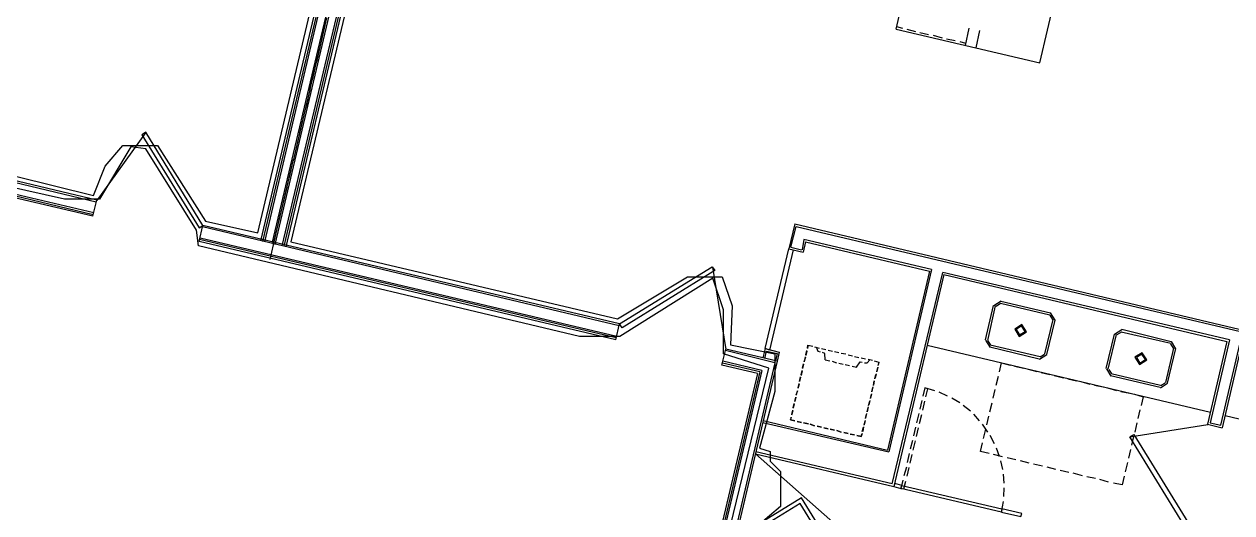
# Model space of a CAD drawing. Header units: feet. Extents: x -84 to 198, y -22 to 181.
# Drawn here: x 78.86 to 112.05, y 121.48 to 134.91 of the extents above; entities that cross this region are included whole.
import ezdxf

# ---------------------------------------------------------------- set-up
doc = ezdxf.new("R2010")
doc.units = ezdxf.units.FT
for name, color, linetype in [('A-AREA-COMUN', 252, 'CONTINUOUS'), ('A-AREA-UNIDAD', 30, 'CONTINUOUS'), ('A-LINEA', 7, 'CONTINUOUS')]:
    doc.layers.add(name, color=color, linetype=linetype)

msp = doc.modelspace()

# ---------------------------------------------------------------- linework, layer by layer
at = {"layer": 'A-AREA-COMUN'}
msp.add_lwpolyline([(97.952, 119.8044), (99.328, 125.4578), (98.08, 125.8489), (98.08, 127.0578), (97.792, 127.9289), (95.232, 126.3289), (94.128, 126.3289), (83.648, 128.8178), (83.6, 129.2444), (82.208, 131.4844), (81.792, 131.5378), (80.928, 130.0978), (79.968, 130.0978), (74.48, 131.3244)], dxfattribs=at)
at = {"layer": 'A-AREA-UNIDAD'}
for points in [[(75.36, 131.5378), (80.768, 130.2044), (81.088, 131.0044), (81.568, 131.5733), (82.528, 131.5733), (83.84, 129.4933), (85.28, 129.1733), (88.512, 142.8089), (89.76, 142.7733), (97.68, 140.9422), (98.72, 145.2978), (98.688, 146.4889), (99.008, 147.7333), (99.008, 148.4978), (99.488, 148.5333), (100.192, 151.6089), (101.2, 151.6978), (102.848, 158.6489), (102.56, 158.7378), (102.528, 159.4133), (96.128, 159.8222), (90.24, 159.8933), (84.192, 159.5733), (77.44, 158.8622)], [(89.248, 141.8489), (86.192, 128.9244), (95.168, 126.8089), (97.088, 127.9644), (98.048, 127.9644), (98.32, 127.1644), (98.272, 126.0978), (99.488, 125.8489), (99.488, 124.8178), (99.072, 123.2533), (99.36, 123.1644), (99.36, 122.8978), (99.648, 122.6133), (99.648, 121.6533), (99.04, 121.1378)]]:
    msp.add_lwpolyline(points, dxfattribs=at)
at = {"layer": 'A-LINEA'}
for p, q in [((102.8267, 134.7778), (104.8267, 143.2711)), ((88.6533, 142.8711), (85.36, 128.9511)), ((88.7067, 142.8578), (85.4133, 128.9378)), ((88.6933, 142.8044), (85.4133, 128.9378)), ((88.7333, 142.7511), (85.4667, 128.9244)), ((88.7333, 142.7511), (85.4667, 128.9244)), ((88.8933, 142.4978), (85.6667, 128.8844)), ((88.8933, 142.4978), (85.6667, 128.8844)), ((88.9467, 142.3911), (85.7467, 128.8578)), ((88.9467, 142.3911), (85.7467, 128.8578)), ((89.1067, 142.1511), (85.9467, 128.8178)), ((89.1067, 142.1511), (85.9467, 128.8178)), ((89.1467, 142.0844), (86, 128.8044)), ((89.1467, 142.0844), (86, 128.8044)), ((106.7733, 133.8444), (108.7867, 142.3378)), ((89.1867, 142.0178), (86.0533, 128.7911)), ((89.1867, 142.0178), (86.0533, 128.7911)), ((87.1733, 135.0844), (86.8933, 133.8711)), ((87.1067, 134.8044), (87.0533, 134.5644)), ((102.8267, 134.7778), (106.7733, 133.8444)), ((102.84, 134.8444), (103, 134.8044)), ((103.12, 134.7778), (103.36, 134.7111)), ((104.8267, 134.8044), (104.72, 134.3244)), ((103.48, 134.6844), (103.72, 134.6311)), ((103.84, 134.6044), (104.0933, 134.5378)), ((104.2133, 134.5111), (104.4533, 134.4578)), ((105.12, 134.7378), (105.0133, 134.2578)), ((87, 134.3244), (86.7067, 133.0978)), ((104.5733, 134.4311), (104.7333, 134.3911)), ((86.8267, 133.6178), (86.7733, 133.3778)), ((86.72, 133.1378), (86.4267, 131.9244)), ((86.6533, 132.8578), (86.6, 132.6178)), ((86.5333, 132.3778), (86.2533, 131.1511)), ((82.1984, 131.9203), (80.8541, 130.0633)), ((86.3733, 131.6711), (86.32, 131.4311)), ((86.2533, 131.1911), (85.9733, 129.9778)), ((80.84, 130.0178), (77.2, 130.8844)), ((80.8533, 130.0711), (77.2133, 130.9378)), ((86.1867, 130.9111), (86.1333, 130.6711)), ((80.7733, 129.7244), (77.72, 130.4444)), ((80.76, 129.6711), (77.76, 130.3911)), ((80.7467, 129.6311), (77.8, 130.3244)), ((86.08, 130.4311), (85.7067, 128.8711)), ((80.7467, 129.6311), (80.8533, 130.0711)), ((85.9067, 129.7244), (85.8533, 129.4844)), ((83.6667, 128.9378), (83.7733, 129.3778)), ((95.2133, 126.6178), (83.76, 129.3378)), ((95.2267, 126.6711), (83.7733, 129.3778)), ((85.8, 129.2444), (85.6133, 128.4444)), ((100.04, 129.4178), (99.88, 128.7378)), ((99.9333, 128.7778), (100.08, 129.3511)), ((100.04, 129.4178), (122.6533, 124.0711)), ((100.08, 129.3511), (122.6933, 124.0044)), ((95.12, 126.2311), (83.6667, 128.9378)), ((95.1333, 126.2844), (83.68, 128.9911)), ((95.1467, 126.3244), (83.6933, 129.0311)), ((100.2933, 128.9911), (100.24, 128.7111)), ((100.3333, 128.9244), (100.2667, 128.6444)), ((103.8, 128.1644), (100.2933, 128.9911)), ((100.3333, 128.9244), (103.7467, 128.1244)), ((99.88, 128.7378), (100.2667, 128.6444)), ((99.9333, 128.7778), (100.2267, 128.7111)), ((98.1592, 125.9722), (97.7895, 128.2347)), ((103.8, 128.1644), (102.6267, 123.1511)), ((103.7467, 128.1244), (102.5867, 123.2044)), ((102.72, 122.2711), (104.1067, 128.0844)), ((104.1333, 128.0311), (102.76, 122.2044)), ((111.9867, 126.2311), (104.1067, 128.0844)), ((104.1333, 128.0311), (111.92, 126.1911)), ((105.28, 126.2311), (105.5067, 127.1778)), ((105.3467, 126.2178), (105.56, 127.1644)), ((105.7117, 127.2933), (105.5111, 127.1695)), ((105.6964, 127.2284), (105.576, 127.1541)), ((105.6933, 127.2444), (107.0533, 126.9244)), ((105.7067, 127.2978), (107.0667, 126.9778)), ((107.1306, 126.7881), (107.0564, 126.9084)), ((107.1955, 126.7727), (107.0717, 126.9733)), ((95.12, 126.2311), (95.2267, 126.6711)), ((95.12, 126.2311), (95.2267, 126.6711)), ((107.1333, 126.7911), (106.9067, 125.8444)), ((107.1867, 126.7778), (106.96, 125.8311)), ((109.0317, 126.5066), (108.8311, 126.3828)), ((109.0267, 126.5244), (110.3867, 126.1911)), ((105.2845, 126.2228), (105.4083, 126.0223)), ((105.3494, 126.2075), (105.4236, 126.0871)), ((108.6, 125.4444), (108.8267, 126.3911)), ((108.6533, 125.4311), (108.88, 126.3778)), ((109.0164, 126.4418), (108.896, 126.3675)), ((109.0133, 126.4578), (110.3733, 126.1378)), ((110.5155, 125.9861), (110.3917, 126.1866)), ((111.92, 126.1911), (111.3867, 123.9111)), ((111.9867, 126.2311), (111.4533, 123.9511)), ((111.7467, 123.8844), (112.28, 126.1511)), ((98.04, 125.5378), (98.1467, 125.9778)), ((99.4933, 125.6044), (98.1333, 125.9378)), ((99.56, 125.6444), (98.1467, 125.9778)), ((99.2267, 125.9911), (99.16, 125.7378)), ((99.2133, 125.7244), (99.2667, 125.9244)), ((99.2267, 125.9911), (99.6133, 125.8978)), ((99.2667, 125.9244), (99.56, 125.8578)), ((99.56, 125.8578), (99.5067, 125.6578)), ((99.6133, 125.8978), (99.56, 125.6444)), ((100.3467, 125.8178), (100.3733, 125.9378)), ((100.3733, 125.9244), (100.3467, 125.8044)), ((100.4, 126.0578), (100.3867, 125.9911)), ((100.4, 126.0844), (100.5333, 126.0578)), ((100.5867, 126.0444), (100.7067, 126.0044)), ((100.5867, 126.0444), (100.7067, 126.0044)), ((100.7733, 125.9911), (100.8933, 125.9644)), ((100.7733, 125.9911), (100.8933, 125.9644)), ((100.96, 125.9511), (101.08, 125.9244)), ((100.96, 125.9511), (101.08, 125.9244)), ((101.1333, 125.9111), (101.2533, 125.8844)), ((101.1333, 125.9111), (101.2533, 125.8844)), ((101.32, 125.8711), (101.44, 125.8444)), ((101.32, 125.8711), (101.44, 125.8444)), ((101.5067, 125.8178), (101.6267, 125.7911)), ((101.5067, 125.8178), (101.6267, 125.7911)), ((103.68, 126.0844), (111.4667, 124.2444)), ((106.76, 125.6978), (105.4, 126.0311)), ((106.7867, 125.7644), (105.4133, 126.0844)), ((106.7683, 125.7023), (106.9689, 125.8261)), ((106.7836, 125.7671), (106.904, 125.8414)), ((110.4533, 126.0044), (110.2267, 125.0578)), ((110.5067, 125.9911), (110.28, 125.0444)), ((110.4506, 126.0014), (110.3764, 126.1218)), ((112.32, 126.0978), (111.7867, 123.8178)), ((99.4933, 125.6044), (97.2267, 115.9778)), ((99.56, 125.6444), (97.2667, 115.9644)), ((99.0133, 125.3111), (98.04, 125.5378)), ((99.08, 125.3511), (98.0533, 125.5911)), ((99.1333, 125.3911), (98.0667, 125.6444)), ((100.2533, 125.4578), (100.28, 125.5778)), ((100.28, 125.5644), (100.2533, 125.4444)), ((100.3333, 125.7511), (100.2933, 125.6311)), ((100.3067, 125.6311), (100.3333, 125.7644)), ((100.88, 125.6844), (101, 125.6578)), ((101.0667, 125.6444), (101.1867, 125.6044)), ((101.2533, 125.5911), (101.3733, 125.5644)), ((101.4267, 125.5511), (101.5467, 125.5244)), ((101.6133, 125.5111), (101.7333, 125.4844)), ((101.68, 125.7778), (101.8, 125.7511)), ((101.68, 125.7778), (101.8, 125.7511)), ((101.8667, 125.7378), (101.9867, 125.7111)), ((101.8667, 125.7378), (101.9867, 125.7111)), ((102.0533, 125.6978), (102.1733, 125.6711)), ((102.0533, 125.6978), (102.1733, 125.6711)), ((102.2267, 125.6578), (102.3467, 125.6178)), ((102.32, 125.4844), (102.2933, 125.3644)), ((102.2933, 125.3511), (102.32, 125.4711)), ((102.3333, 125.5244), (102.3467, 125.6044)), ((106.08, 125.5111), (106.3333, 125.4578)), ((99.0133, 125.3111), (96.8267, 116.0711)), ((99.08, 125.3511), (96.88, 116.0578)), ((99.1333, 125.3911), (96.9333, 116.0444)), ((100.1733, 125.0844), (100.2, 125.2178)), ((100.2, 125.2044), (100.1733, 125.0844)), ((100.2133, 125.2711), (100.24, 125.3911)), ((100.24, 125.3778), (100.2133, 125.2578)), ((102.24, 125.1644), (102.2667, 125.2844)), ((102.28, 125.2978), (102.2533, 125.1778)), ((105.5733, 124.9911), (105.64, 125.2311)), ((106.4533, 125.4311), (106.6933, 125.3644)), ((106.8133, 125.3378), (107.0533, 125.2844)), ((107.1733, 125.2578), (107.4267, 125.1911)), ((107.5467, 125.1644), (107.7867, 125.1111)), ((108.6045, 125.4361), (108.7283, 125.2356)), ((108.6694, 125.4208), (108.7436, 125.3005)), ((110.08, 124.9244), (108.72, 125.2444)), ((110.0933, 124.9778), (108.7333, 125.2978)), ((100.08, 124.7244), (100.12, 124.8444)), ((100.1067, 124.8311), (100.08, 124.7111)), ((100.16, 125.0178), (100.12, 124.8978)), ((100.1333, 124.9111), (100.16, 125.0311)), ((102.1867, 124.9378), (102.16, 124.8178)), ((102.16, 124.8044), (102.1867, 124.9244)), ((102.2267, 125.1111), (102.2, 124.9911)), ((102.2, 124.9778), (102.2267, 125.1111)), ((103.6133, 124.9111), (103.56, 124.6844)), ((103.8933, 124.8311), (103.6133, 124.9111)), ((105.4933, 124.6311), (105.5467, 124.8711)), ((107.9067, 125.0844), (108.1467, 125.0178)), ((108.28, 124.9911), (108.52, 124.9378)), ((108.64, 124.9111), (108.88, 124.8444)), ((109, 124.8178), (109.2533, 124.7644)), ((110.0883, 124.9156), (110.2889, 125.0394)), ((110.1036, 124.9805), (110.224, 125.0548)), ((100, 124.3644), (100.0267, 124.4844)), ((100.04, 124.5378), (100.0667, 124.6578)), ((100.0667, 124.6578), (100.04, 124.5378)), ((102.0667, 124.4311), (102.1067, 124.5511)), ((102.1067, 124.5644), (102.08, 124.4444)), ((102.1467, 124.7511), (102.12, 124.6311)), ((102.12, 124.6178), (102.1467, 124.7378)), ((103.5333, 124.5644), (103.48, 124.3244)), ((103.56, 124.2978), (103.6133, 124.5511)), ((104.24, 124.6844), (104.0133, 124.7911)), ((104.5733, 124.4978), (104.36, 124.6311)), ((105.4, 124.2578), (105.4667, 124.4978)), ((99.9867, 124.2844), (99.9467, 124.1644)), ((99.96, 124.1778), (99.9867, 124.2978)), ((100.0267, 124.4711), (100, 124.3511)), ((102.0133, 124.2044), (101.9867, 124.0844)), ((101.9867, 124.0711), (102.0133, 124.1911)), ((102.0533, 124.3911), (102.0267, 124.2578)), ((102.0267, 124.2578), (102.0533, 124.3778)), ((103.4533, 124.2044), (103.3867, 123.9511)), ((103.4667, 123.9378), (103.5333, 124.1778)), ((104.8667, 124.2711), (104.6667, 124.4311)), ((105.12, 124.0044), (104.96, 124.1911)), ((109.52, 124.3111), (109.4667, 124.0711)), ((111.8667, 124.1511), (122.1067, 121.7244)), ((99.16, 123.9644), (102.6267, 123.1511)), ((99.1733, 124.0178), (102.5867, 123.2044)), ((100.2267, 123.9644), (100.1067, 123.9911)), ((100.1067, 123.9911), (100.2267, 123.9644)), ((100.4133, 123.9244), (100.28, 123.9511)), ((100.28, 123.9511), (100.4133, 123.9244)), ((100.5867, 123.8711), (100.4667, 123.9111)), ((100.4667, 123.9111), (100.5867, 123.8711)), ((100.7733, 123.8311), (100.6533, 123.8578)), ((100.6533, 123.8578), (100.7733, 123.8311)), ((100.96, 123.7911), (100.84, 123.8178)), ((100.84, 123.8178), (100.96, 123.7911)), ((101.8933, 123.7111), (101.9333, 123.8311)), ((101.9333, 123.8444), (101.9067, 123.7111)), ((101.9733, 124.0178), (101.9467, 123.8978)), ((101.9467, 123.8844), (101.9733, 124.0044)), ((103.36, 123.8311), (103.3067, 123.5911)), ((103.3867, 123.5778), (103.44, 123.8178)), ((105.3467, 123.6978), (105.2, 123.9111)), ((105.32, 123.8978), (105.3733, 124.1378)), ((111.3923, 123.9017), (109.2516, 123.5553)), ((109.44, 123.9511), (109.3867, 123.6978)), ((111.3867, 123.9111), (111.7867, 123.8178)), ((111.4533, 123.9511), (111.7467, 123.8844)), ((101.1333, 123.7511), (101.0133, 123.7778)), ((101.0133, 123.7778), (101.1333, 123.7511)), ((101.32, 123.6978), (101.2, 123.7378)), ((101.2, 123.7378), (101.32, 123.6978)), ((101.5067, 123.6578), (101.3867, 123.6844)), ((101.3867, 123.6844), (101.5067, 123.6578)), ((101.68, 123.6178), (101.56, 123.6444)), ((101.56, 123.6444), (101.68, 123.6178)), ((101.8667, 123.5778), (101.7467, 123.6044)), ((101.8933, 123.6578), (101.8667, 123.5778)), ((105.2267, 123.5244), (105.2933, 123.7778)), ((105.5333, 123.3778), (105.4133, 123.6044)), ((109.3467, 123.5778), (109.2933, 123.3378)), ((102.72, 122.2711), (98.9733, 123.1511)), ((103.28, 123.4711), (103.2133, 123.2311)), ((103.2933, 123.2044), (103.36, 123.4578)), ((105.6667, 123.0311), (105.5867, 123.2578)), ((109.2667, 123.2178), (109.2133, 122.9778)), ((103.5733, 119.0311), (98.96, 123.0978)), ((98.96, 123.0978), (102.76, 122.2044)), ((103.1867, 123.1111), (103.1333, 122.8578)), ((103.2133, 122.8444), (103.2667, 123.0844)), ((105.7467, 123.0178), (105.5067, 123.0844)), ((105.76, 122.6711), (105.7067, 122.9111)), ((106.12, 122.9378), (105.88, 122.9911)), ((106.48, 122.8444), (106.24, 122.9111)), ((106.8533, 122.7644), (106.6, 122.8178)), ((109.1867, 122.8578), (109.12, 122.6044)), ((103.1067, 122.7378), (103.04, 122.4978)), ((103.1333, 122.4844), (103.1867, 122.7244)), ((105.8, 122.2978), (105.7733, 122.5378)), ((107.2133, 122.6711), (106.9733, 122.7378)), ((107.5733, 122.5911), (107.3333, 122.6444)), ((107.9467, 122.4978), (107.6933, 122.5644)), ((109.0933, 122.4844), (109.04, 122.2444)), ((102.9333, 122.2044), (102.9333, 122.2044)), ((102.9333, 122.2044), (102.9333, 122.2044)), ((103.0133, 122.1911), (103.0133, 122.1911)), ((105.7867, 121.9244), (105.8, 122.1644)), ((108.3067, 122.4178), (108.0667, 122.4711)), ((108.6667, 122.3244), (108.4267, 122.3911)), ((109.04, 122.2444), (108.8, 122.2978)), ((105.72, 121.4978), (105.7733, 121.7911))]:
    msp.add_line(p, q, dxfattribs=at)
for points in [[(83.7733, 129.3778), (82.2, 131.9378), (82.0933, 131.8711), (83.6667, 129.3111), (83.7733, 129.3778)], [(100, 128.7111), (99.3467, 125.9511), (99.2267, 125.9911), (99.88, 128.7378), (100, 128.7111)], [(95.2267, 126.6711), (97.7733, 128.2444), (97.84, 128.1378), (95.2933, 126.5644), (95.2267, 126.6711)], [(106.4089, 126.4527), (106.285, 126.6533), (106.0845, 126.5295), (106.2083, 126.3289), (106.4089, 126.4527)], [(106.3699, 126.4619), (106.2758, 126.6144), (106.1234, 126.5203), (106.2175, 126.3678), (106.3699, 126.4619)], [(100.3867, 126.0044), (100.4, 126.0844), (100.5333, 126.0578)], [(100.7467, 125.8978), (100.68, 125.9111), (100.64, 126.0311)], [(100.88, 125.6844), (100.8667, 125.8578), (100.8, 125.8844)], [(109.7155, 125.6794), (109.5917, 125.88), (109.3911, 125.7561), (109.515, 125.5556), (109.7155, 125.6794)], [(109.6766, 125.6886), (109.5825, 125.841), (109.4301, 125.7469), (109.5242, 125.5945), (109.6766, 125.6886)], [(101.7333, 125.4844), (101.84, 125.6311), (101.8933, 125.6178)], [(101.96, 125.6044), (102.0267, 125.6044), (102.1067, 125.6844)], [(102.2267, 125.6578), (102.3467, 125.6178), (102.3333, 125.5378)], [(105.6667, 125.3511), (105.72, 125.6044), (105.96, 125.5378)], [(103.64, 124.6711), (103.6933, 124.8844), (103.6133, 124.9111)], [(109.3733, 124.7378), (109.6133, 124.6711), (109.56, 124.4311)], [(100.04, 124.0044), (99.92, 124.0311), (99.9467, 124.1111)], [(99.9333, 124.1111), (99.92, 124.0311), (100.04, 124.0044)], [(101.7467, 123.6044), (101.8667, 123.5778), (101.88, 123.6444)], [(110.7333, 121.1511), (109.2533, 123.5644), (109.36, 123.6311), (110.84, 121.2178), (110.7333, 121.1511)], [(105.3867, 123.1111), (105.1467, 123.1644), (105.2, 123.4044)], [(102.76, 122.2044), (102.96, 122.1511), (102.9867, 122.2311), (102.7867, 122.2844), (102.76, 122.2044)], [(103.0133, 122.3778), (102.96, 122.1511), (103.04, 122.1378), (103.0933, 122.3511)], [(102.9867, 122.2311), (105.7333, 121.5911), (105.72, 121.4978), (102.96, 122.1511), (102.9867, 122.2311)], [(101.1532, 120.3908), (100.227, 121.891), (98.7268, 120.9648)], [(100.9975, 120.4276), (100.1902, 121.7353), (98.8825, 120.928)], [(105.68, 121.5511), (105.68, 121.5511), (105.68, 121.5511)], [(105.72, 121.4978), (106.2533, 121.3778), (106.28, 121.4578), (105.7333, 121.5911), (105.72, 121.4978)], [(105.7733, 121.5378), (105.7733, 121.5378), (105.7733, 121.5378)]]:
    msp.add_lwpolyline(points, dxfattribs=at)

doc.saveas('drawing.dxf')
